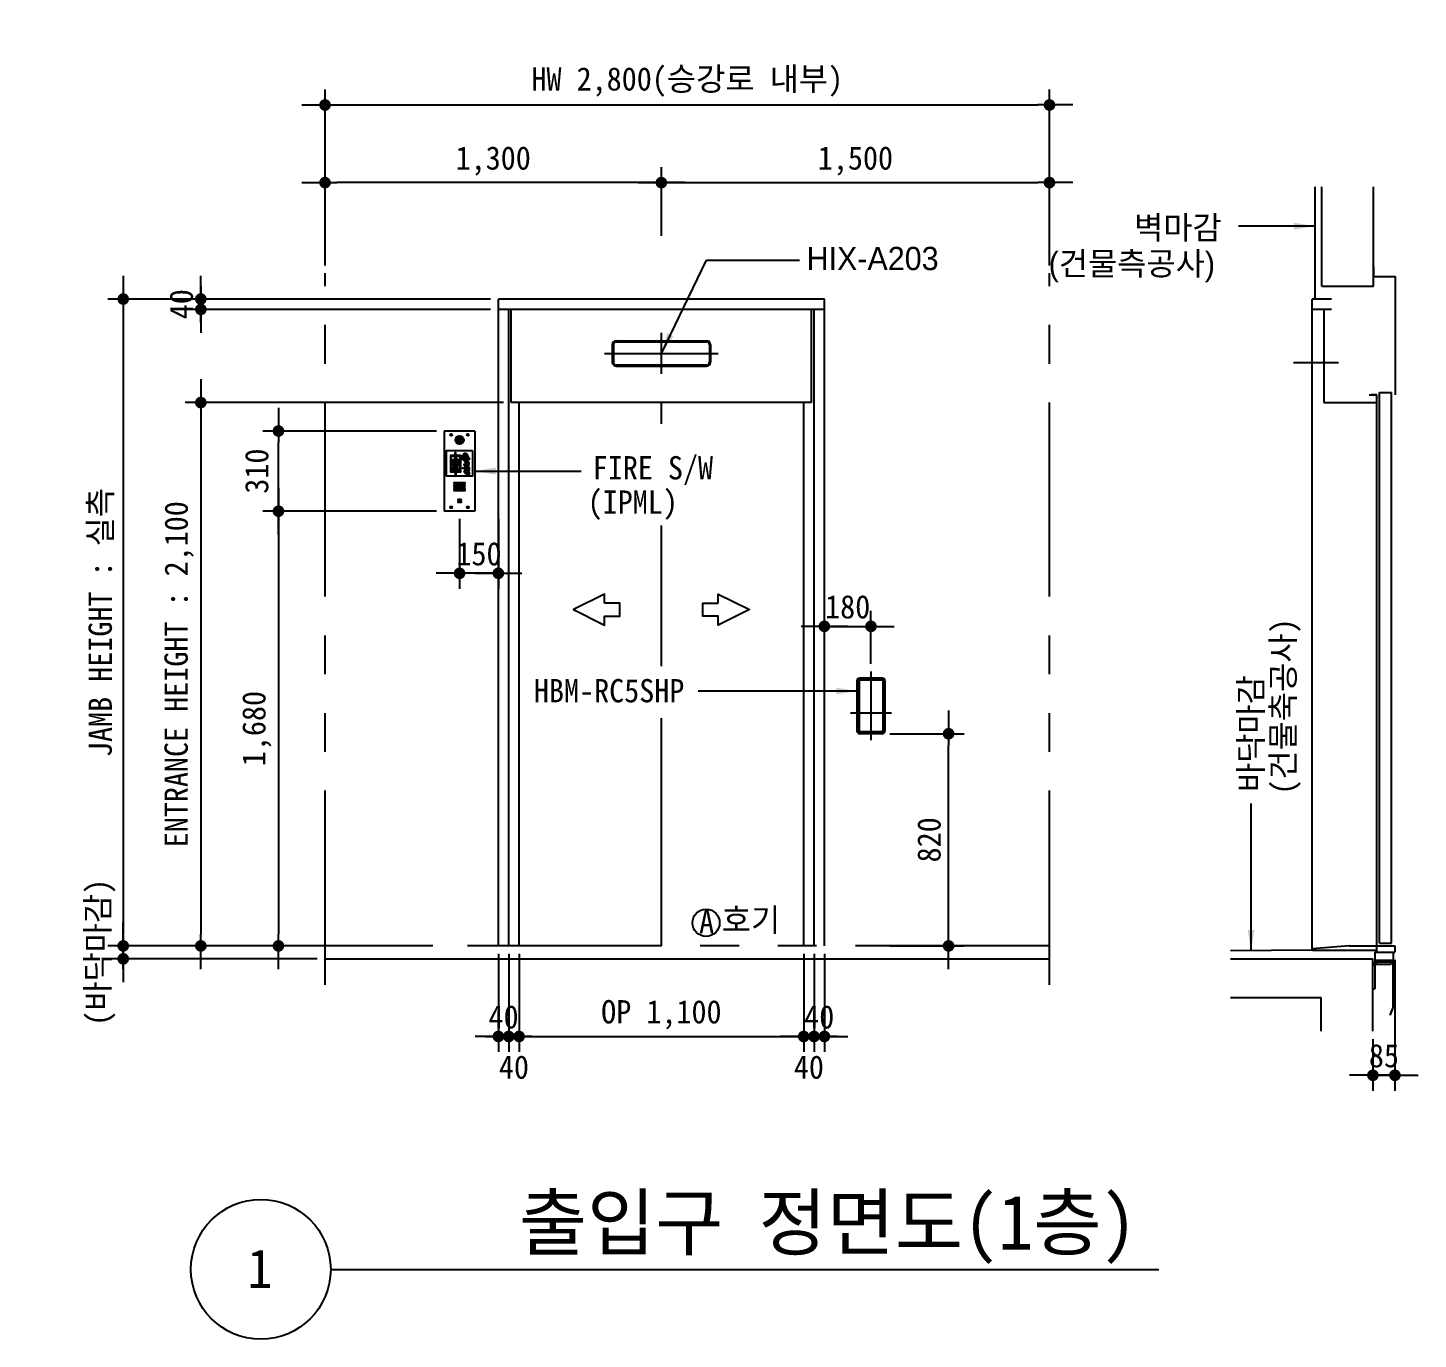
# Model space of a CAD drawing. Extents: x -9109 to 174251, y 57759 to 115528.
# Drawn here: x 41780 to 47154, y 91550 to 96618 of the extents above; entities that cross this region are included whole.
import ezdxf
from ezdxf.enums import TextEntityAlignment as Align

# ---------------------------------------------------------------- set-up
doc = ezdxf.new("R2010")
doc.units = 0
doc.header["$LTSCALE"] = 600
doc.header["$MEASUREMENT"] = 0
doc.linetypes.add('CENTER', pattern=[2, 1.25, -0.25, 0.25, -0.25])
doc.linetypes.add('PHANTOM', pattern=[2.5, 1.25, -0.25, 0.25, -0.25, 0.25, -0.25])
doc.layers.get('0').update_dxf_attribs({"linetype": 'CONTINUOUS'})
for name, color, linetype in [('1', 3, 'CONTINUOUS'), ('3', 1, 'CENTER'), ('4', 6, 'PHANTOM'), ('A-DIMS', 7, 'CONTINUOUS')]:
    doc.layers.add(name, color=color, linetype=linetype)
for name, color, linetype, lineweight in [('A-MKXS-LEAD', 7, 'CONTINUOUS', 25), ('A-XXXX-SYMB', 7, 'CONTINUOUS', 25), ('A-XXXX-TXT1', 3, 'CONTINUOUS', 25), ('A-XXXX-TXT2', 3, 'CONTINUOUS', 25)]:
    doc.layers.add(name, color=color, linetype=linetype, lineweight=lineweight)
doc.styles.add('HY울릉도L', font='')
doc.styles.add('OTIS', font='')
doc.styles.add('굴림', font='')
doc.styles.add('돋움', font='')
doc.styles.add('돋움체', font='')
doc.styles.add('울릉도체', font='')
doc.styles.get('HY울릉도L').set_extended_font_data('Dotum')
doc.styles.get('OTIS').set_extended_font_data('Dotum')
doc.styles.get('굴림').set_extended_font_data('Dotum')
doc.styles.get('돋움').set_extended_font_data('DotumChe')
doc.styles.get('돋움체').set_extended_font_data('DotumChe')
doc.styles.get('울릉도체').set_extended_font_data('Dotum')
doc.dimstyles.new('CDIM', dxfattribs={"dimtxt": 3, "dimasz": 1.5, "dimexe": 2, "dimexo": 1, "dimgap": 1, "dimtad": 1, "dimdec": 0, "dimrnd": 0.5, "dimzin": 0, "dimdsep": 32, "dimlunit": 6, "dimtxsty": 'HY울릉도L', "dimblk1": '_CIDOT', "dimblk2": '_CIDOT', "dimsah": 1, "dimcen": 5.5, "dimclrd": 2, "dimclre": 2, "dimclrt": 7, "dimadec": 0, "dimazin": 0, "dimtfac": 1, "dimtdec": 0, "dimtix": 1, "dimtmove": 2, "dimatfit": 1, "dimldrblk": '_CIDOT', "dimfxl": 1, "dimtolj": 1, "dimtzin": 0, "dimlwd": -1, "dimarcsym": 0})
doc.dimstyles.new('OTIS', dxfattribs={"dimscale": 100, "dimtxt": 2.25, "dimasz": 2, "dimexe": 0.8, "dimexo": 0.8, "dimgap": 0.7, "dimtad": 1, "dimdsep": 46, "dimtxsty": '굴림', "dimblk": 'DOT', "dimcen": 0, "dimclrd": 3, "dimclre": 3, "dimclrt": 3, "dimadec": 0, "dimazin": 0, "dimtfac": 1, "dimtmove": 0, "dimatfit": 3, "dimfxl": 1, "dimtolj": 1, "dimarcsym": 0})
pattern_1 = [(315, (-568.1468, 1569.0215), (0.26516504, 0.26516504), []), (45, (-568.1468, 1569.0215), (-0.26516504, 0.26516504), [])]

# ---------------------------------------------------------------- blocks, each defined once
blk = doc.blocks.new('_CIDOT')
at = {"color": 0, "linetype": 'ByBlock'}
blk.add_line((2, 0), (-1, 0), dxfattribs=at)
at = {"color": 0, "linetype": 'ByBlock', "const_width": 0.5}
blk.add_lwpolyline([(-0.25, 0, 1), (0.25, 0, 1)], format="xyb", close=True, dxfattribs=at)
blk = doc.blocks.new('*D295')
at = {"layer": 'A-DIMS', "lineweight": -2, "transparency": 16777216}
for p, q in [((43568.7, 95569.9), (42088.7, 95569.9)), ((42898.7, 93069.9), (42088.7, 93069.9))]:
    blk.add_line(p, q, dxfattribs=at)
at = {"layer": 'A-DIMS', "transparency": 16777216}
blk.add_line((42148.7, 95524.9), (42148.7, 93114.9), dxfattribs=at)
at = {"layer": 'A-DIMS', "transparency": 16777216, "xscale": 45, "yscale": 45, "zscale": 45}
for p, rotation in [((42148.7, 95569.9), 90), ((42148.7, 93069.9), 270)]:
    blk.add_blockref('_CIDOT', p, dxfattribs=dict(at, rotation=rotation))
at = {"layer": 'A-DIMS', "color": 3, "transparency": 16777216, "insert": (42064.5, 94319.9), "char_height": 90, "attachment_point": 5, "rotation": 90, "style": '돋움체'}
blk.add_mtext('\\A1;JAMB HEIGHT : 실측', dxfattribs=at)
blk = doc.blocks.new('*D296')
at = {"layer": 'A-DIMS', "lineweight": -2, "transparency": 16777216}
for p, q in [((43618.7, 95169.9), (42388.7, 95169.9)), ((42898.7, 93069.9), (42388.7, 93069.9))]:
    blk.add_line(p, q, dxfattribs=at)
at = {"layer": 'A-DIMS', "transparency": 16777216}
blk.add_line((42448.7, 95124.9), (42448.7, 93114.9), dxfattribs=at)
at = {"layer": 'A-DIMS', "transparency": 16777216, "xscale": 45, "yscale": 45, "zscale": 45}
for p, rotation in [((42448.7, 95169.9), 90), ((42448.7, 93069.9), 270)]:
    blk.add_blockref('_CIDOT', p, dxfattribs=dict(at, rotation=rotation))
at = {"layer": 'A-DIMS', "color": 3, "transparency": 16777216, "insert": (42364.9, 94119.9), "char_height": 90, "attachment_point": 5, "rotation": 90, "style": '돋움체'}
blk.add_mtext('\\A1;ENTRANCE HEIGHT : 2,100', dxfattribs=at)
blk = doc.blocks.new('*D297')
at = {"layer": 'A-DIMS', "transparency": 16777216}
for p, q in [((42448.7, 95614.9), (42448.7, 95659.9)), ((42448.7, 95529.9), (42448.7, 95569.9)), ((42448.7, 95484.9), (42448.7, 95439.9))]:
    blk.add_line(p, q, dxfattribs=at)
at = {"layer": 'A-DIMS', "lineweight": -2, "transparency": 16777216}
for p, q in [((43568.7, 95569.9), (42388.7, 95569.9)), ((43568.7, 95529.9), (42388.7, 95529.9))]:
    blk.add_line(p, q, dxfattribs=at)
at = {"layer": 'A-DIMS', "transparency": 16777216, "xscale": 45, "yscale": 45, "zscale": 45}
for p, rotation in [((42448.7, 95529.9), 90), ((42448.7, 95569.9), 270)]:
    blk.add_blockref('_CIDOT', p, dxfattribs=dict(at, rotation=rotation))
at = {"layer": 'A-DIMS', "color": 3, "transparency": 16777216, "insert": (42373.7, 95549.9), "char_height": 90, "attachment_point": 5, "rotation": 90, "style": '돋움체'}
blk.add_mtext('\\A1;40', dxfattribs=at)
blk = doc.blocks.new('*D299')
at = {"layer": 'A-DIMS', "lineweight": -2, "transparency": 16777216}
for p, q in [((42928.7, 95699.9), (42928.7, 96079.9)), ((44228.7, 95813.9), (44228.7, 96079.9))]:
    blk.add_line(p, q, dxfattribs=at)
at = {"layer": 'A-DIMS', "transparency": 16777216}
blk.add_line((44183.7, 96019.9), (42973.7, 96019.9), dxfattribs=at)
at = {"layer": 'A-DIMS', "transparency": 16777216, "xscale": 45, "yscale": 45, "zscale": 45, "rotation": 180}
blk.add_blockref('_CIDOT', (42928.7, 96019.9), dxfattribs=at)
at = {"layer": 'A-DIMS', "transparency": 16777216, "xscale": 45, "yscale": 45, "zscale": 45}
blk.add_blockref('_CIDOT', (44228.7, 96019.9), dxfattribs=at)
at = {"layer": 'A-DIMS', "color": 3, "transparency": 16777216, "insert": (43578.7, 96103.5), "char_height": 90, "attachment_point": 5, "style": '돋움체'}
blk.add_mtext('\\A1;1,300', dxfattribs=at)
blk = doc.blocks.new('*D300')
at = {"layer": 'A-DIMS', "lineweight": -2, "transparency": 16777216}
for p, q in [((44228.7, 95813.9), (44228.7, 96079.9)), ((45728.7, 95699.9), (45728.7, 96079.9))]:
    blk.add_line(p, q, dxfattribs=at)
at = {"layer": 'A-DIMS', "transparency": 16777216}
blk.add_line((44273.7, 96019.9), (45683.7, 96019.9), dxfattribs=at)
at = {"layer": 'A-DIMS', "transparency": 16777216, "xscale": 45, "yscale": 45, "zscale": 45, "rotation": 180}
blk.add_blockref('_CIDOT', (44228.7, 96019.9), dxfattribs=at)
at = {"layer": 'A-DIMS', "transparency": 16777216, "xscale": 45, "yscale": 45, "zscale": 45}
blk.add_blockref('_CIDOT', (45728.7, 96019.9), dxfattribs=at)
at = {"layer": 'A-DIMS', "color": 3, "transparency": 16777216, "insert": (44978.7, 96103.5), "char_height": 90, "attachment_point": 5, "style": '돋움체'}
blk.add_mtext('\\A1;1,500', dxfattribs=at)
blk = doc.blocks.new('*D301')
at = {"layer": 'A-DIMS', "lineweight": -2, "transparency": 16777216}
for p, q in [((42928.7, 95699.9), (42928.7, 96379.9)), ((45728.7, 95699.9), (45728.7, 96379.9))]:
    blk.add_line(p, q, dxfattribs=at)
at = {"layer": 'A-DIMS', "transparency": 16777216}
blk.add_line((42973.7, 96319.9), (45683.7, 96319.9), dxfattribs=at)
at = {"layer": 'A-DIMS', "transparency": 16777216, "xscale": 45, "yscale": 45, "zscale": 45, "rotation": 180}
blk.add_blockref('_CIDOT', (42928.7, 96319.9), dxfattribs=at)
at = {"layer": 'A-DIMS', "transparency": 16777216, "xscale": 45, "yscale": 45, "zscale": 45}
blk.add_blockref('_CIDOT', (45728.7, 96319.9), dxfattribs=at)
at = {"layer": 'A-DIMS', "color": 3, "transparency": 16777216, "insert": (44328.7, 96408.8), "char_height": 90, "attachment_point": 5, "style": '돋움체'}
blk.add_mtext('\\A1;HW 2,800(승강로 내부)', dxfattribs=at)
blk = doc.blocks.new('*D307')
at = {"layer": 'A-DIMS', "lineweight": -2, "transparency": 16777216}
for p, q in [((43678.7, 93039.9), (43678.7, 92659.9)), ((44778.7, 93039.9), (44778.7, 92659.9))]:
    blk.add_line(p, q, dxfattribs=at)
at = {"layer": 'A-DIMS', "transparency": 16777216}
blk.add_line((43723.7, 92719.9), (44733.7, 92719.9), dxfattribs=at)
at = {"layer": 'A-DIMS', "transparency": 16777216, "xscale": 45, "yscale": 45, "zscale": 45, "rotation": 180}
blk.add_blockref('_CIDOT', (43678.7, 92719.9), dxfattribs=at)
at = {"layer": 'A-DIMS', "transparency": 16777216, "xscale": 45, "yscale": 45, "zscale": 45}
blk.add_blockref('_CIDOT', (44778.7, 92719.9), dxfattribs=at)
at = {"layer": 'A-DIMS', "color": 3, "transparency": 16777216, "insert": (44228.7, 92803.8), "char_height": 90, "attachment_point": 5, "style": '돋움체'}
blk.add_mtext('\\A1;OP 1,100', dxfattribs=at)
blk = doc.blocks.new('*D308')
at = {"layer": 'A-DIMS', "lineweight": -2, "transparency": 16777216}
for p, q in [((43598.7, 93039.9), (43598.7, 92659.9)), ((43638.7, 93039.9), (43638.7, 92659.9))]:
    blk.add_line(p, q, dxfattribs=at)
at = {"layer": 'A-DIMS', "transparency": 16777216}
for p, q in [((43553.7, 92719.9), (43508.7, 92719.9)), ((43638.7, 92719.9), (43598.7, 92719.9)), ((43683.7, 92719.9), (43728.7, 92719.9))]:
    blk.add_line(p, q, dxfattribs=at)
at = {"layer": 'A-DIMS', "transparency": 16777216, "xscale": 45, "yscale": 45, "zscale": 45, "rotation": 180}
blk.add_blockref('_CIDOT', (43638.7, 92719.9), dxfattribs=at)
at = {"layer": 'A-DIMS', "transparency": 16777216, "xscale": 45, "yscale": 45, "zscale": 45}
blk.add_blockref('_CIDOT', (43598.7, 92719.9), dxfattribs=at)
at = {"layer": 'A-DIMS', "color": 3, "transparency": 16777216, "insert": (43618.7, 92795), "char_height": 90, "attachment_point": 5, "style": '돋움체'}
blk.add_mtext('\\A1;40', dxfattribs=at)
blk = doc.blocks.new('*D309')
at = {"layer": 'A-DIMS', "lineweight": -2, "transparency": 16777216}
for p, q in [((43638.7, 93039.9), (43638.7, 92659.9)), ((43678.7, 93039.9), (43678.7, 92659.9))]:
    blk.add_line(p, q, dxfattribs=at)
at = {"layer": 'A-DIMS', "transparency": 16777216}
for p, q in [((43593.7, 92719.9), (43548.7, 92719.9)), ((43638.7, 92719.9), (43678.7, 92719.9)), ((43723.7, 92719.9), (43768.7, 92719.9))]:
    blk.add_line(p, q, dxfattribs=at)
at = {"layer": 'A-DIMS', "transparency": 16777216, "xscale": 45, "yscale": 45, "zscale": 45, "rotation": 180}
blk.add_blockref('_CIDOT', (43678.7, 92719.9), dxfattribs=at)
at = {"layer": 'A-DIMS', "transparency": 16777216, "xscale": 45, "yscale": 45, "zscale": 45}
blk.add_blockref('_CIDOT', (43638.7, 92719.9), dxfattribs=at)
at = {"layer": 'A-DIMS', "color": 3, "transparency": 16777216, "insert": (43658.7, 92600.9), "char_height": 90, "attachment_point": 5, "style": '돋움체'}
blk.add_mtext('\\A1;40', dxfattribs=at)
blk = doc.blocks.new('*D310')
at = {"layer": 'A-DIMS', "lineweight": -2, "transparency": 16777216}
for p, q in [((44818.7, 93039.9), (44818.7, 92659.9)), ((44858.7, 93039.9), (44858.7, 92659.9))]:
    blk.add_line(p, q, dxfattribs=at)
at = {"layer": 'A-DIMS', "transparency": 16777216}
for p, q in [((44773.7, 92719.9), (44728.7, 92719.9)), ((44818.7, 92719.9), (44858.7, 92719.9)), ((44903.7, 92719.9), (44948.7, 92719.9))]:
    blk.add_line(p, q, dxfattribs=at)
at = {"layer": 'A-DIMS', "transparency": 16777216, "xscale": 45, "yscale": 45, "zscale": 45, "rotation": 180}
blk.add_blockref('_CIDOT', (44858.7, 92719.9), dxfattribs=at)
at = {"layer": 'A-DIMS', "transparency": 16777216, "xscale": 45, "yscale": 45, "zscale": 45}
blk.add_blockref('_CIDOT', (44818.7, 92719.9), dxfattribs=at)
at = {"layer": 'A-DIMS', "color": 3, "transparency": 16777216, "insert": (44838.7, 92795), "char_height": 90, "attachment_point": 5, "style": '돋움체'}
blk.add_mtext('\\A1;40', dxfattribs=at)
blk = doc.blocks.new('*D311')
at = {"layer": 'A-DIMS', "lineweight": -2, "transparency": 16777216}
for p, q in [((44778.7, 93039.9), (44778.7, 92659.9)), ((44818.7, 93039.9), (44818.7, 92659.9))]:
    blk.add_line(p, q, dxfattribs=at)
at = {"layer": 'A-DIMS', "transparency": 16777216}
for p, q in [((44733.7, 92719.9), (44688.7, 92719.9)), ((44818.7, 92719.9), (44778.7, 92719.9)), ((44863.7, 92719.9), (44908.7, 92719.9))]:
    blk.add_line(p, q, dxfattribs=at)
at = {"layer": 'A-DIMS', "transparency": 16777216, "xscale": 45, "yscale": 45, "zscale": 45, "rotation": 180}
blk.add_blockref('_CIDOT', (44818.7, 92719.9), dxfattribs=at)
at = {"layer": 'A-DIMS', "transparency": 16777216, "xscale": 45, "yscale": 45, "zscale": 45}
blk.add_blockref('_CIDOT', (44778.7, 92719.9), dxfattribs=at)
at = {"layer": 'A-DIMS', "color": 3, "transparency": 16777216, "insert": (44798.7, 92600.9), "char_height": 90, "attachment_point": 5, "style": '돋움체'}
blk.add_mtext('\\A1;40', dxfattribs=at)
blk = doc.blocks.new('*D312')
at = {"layer": 'A-DIMS', "lineweight": -2, "transparency": 16777216}
for p, q in [((45111.7, 93889.9), (45398.7, 93889.9)), ((45111.7, 93069.9), (45398.7, 93069.9))]:
    blk.add_line(p, q, dxfattribs=at)
at = {"layer": 'A-DIMS', "transparency": 16777216}
blk.add_line((45338.7, 93114.9), (45338.7, 93844.9), dxfattribs=at)
at = {"layer": 'A-DIMS', "transparency": 16777216, "xscale": 45, "yscale": 45, "zscale": 45}
for p, rotation in [((45338.7, 93889.9), 90), ((45338.7, 93069.9), 270)]:
    blk.add_blockref('_CIDOT', p, dxfattribs=dict(at, rotation=rotation))
at = {"layer": 'A-DIMS', "color": 3, "transparency": 16777216, "insert": (45263.7, 93479.9), "char_height": 90, "attachment_point": 5, "rotation": 90, "style": '돋움체'}
blk.add_mtext('\\A1;820', dxfattribs=at)
blk = doc.blocks.new('*D315')
at = {"layer": 'A-DIMS', "lineweight": -2, "transparency": 16777216}
for p, q in [((44858.7, 94159.9), (44858.7, 94364.9)), ((45038.7, 94159.9), (45038.7, 94364.9))]:
    blk.add_line(p, q, dxfattribs=at)
at = {"layer": 'A-DIMS', "transparency": 16777216}
for p, q in [((44813.7, 94304.9), (44768.7, 94304.9)), ((44858.7, 94304.9), (45038.7, 94304.9)), ((45083.7, 94304.9), (45128.7, 94304.9))]:
    blk.add_line(p, q, dxfattribs=at)
at = {"layer": 'A-DIMS', "transparency": 16777216, "xscale": 45, "yscale": 45, "zscale": 45}
blk.add_blockref('_CIDOT', (44858.7, 94304.9), dxfattribs=at)
at = {"layer": 'A-DIMS', "transparency": 16777216, "xscale": 45, "yscale": 45, "zscale": 45, "rotation": 180}
blk.add_blockref('_CIDOT', (45038.7, 94304.9), dxfattribs=at)
at = {"layer": 'A-DIMS', "color": 3, "transparency": 16777216, "insert": (44948.7, 94380), "char_height": 90, "attachment_point": 5, "style": '돋움체'}
blk.add_mtext('\\A1;180', dxfattribs=at)
blk = doc.blocks.new('HBM')
for p, q in [((-54, 124), (-54, -69)), ((43, 135), (-43, 135)), ((54, 124), (54, -69)), ((43, -80), (-43, -80))]:
    blk.add_line(p, q)
for centre, start, end in [((-43, 124), 90, 180), ((43, 124), 0, 90), ((-43, -69), 180, 270), ((43, -69), 270, 0)]:
    blk.add_arc(centre, 11, start, end)
at = {"layer": '1'}
for p, q in [((-54, 124.5), (-46, 124.5)), ((-54, 124), (-46, 124)), ((-48, 124), (-48, -69)), ((-46, 124), (-46, -69)), ((43, 129), (-43, 129)), ((43.2, 127), (-43, 127)), ((54, 124.5), (46, 124.5)), ((46, 124), (46, -69)), ((54, 124), (46, 124)), ((48, 124), (48, -69)), ((-54, -69), (-46, -69)), ((-54, -69.5), (-46, -69.5)), ((43, -72), (-43, -72)), ((43, -74), (-43, -74)), ((54, -69), (46, -69)), ((54, -69.5), (46, -69.5))]:
    blk.add_line(p, q, dxfattribs=at)
for centre, radius, start, end in [((-43, 124), 5, 90, 174.2608), ((-43, 124), 3, 90, 180), ((43, 124), 5, 5.7392, 90), ((43, 124), 3, 0, 90), ((-43, -69), 5, 185.7392, 270), ((-43, -69), 3, 180, 270), ((43, -69), 3, 270, 0), ((43, -69), 5, 270, 354.2608)]:
    blk.add_arc(centre, radius, start, end, dxfattribs=at)
at = {"layer": '3'}
for p, q in [((0, 160), (0, -105)), ((79, 0), (-79, 0))]:
    blk.add_line(p, q, dxfattribs=at)
blk = doc.blocks.new('*D240')
at = {"layer": 'A-DIMS', "transparency": 16777216}
for p, q in [((42148.7, 93114.9), (42148.7, 93159.9)), ((42148.7, 93069.9), (42148.7, 93019.9)), ((42148.7, 92974.9), (42148.7, 92929.9))]:
    blk.add_line(p, q, dxfattribs=at)
at = {"layer": 'A-DIMS', "lineweight": -2, "transparency": 16777216}
for p, q in [((42898.7, 93069.9), (42088.7, 93069.9)), ((42898.7, 93019.9), (42088.7, 93019.9))]:
    blk.add_line(p, q, dxfattribs=at)
at = {"layer": 'A-DIMS', "transparency": 16777216, "xscale": 45, "yscale": 45, "zscale": 45}
for p, rotation in [((42148.7, 93069.9), 270), ((42148.7, 93019.9), 90)]:
    blk.add_blockref('_CIDOT', p, dxfattribs=dict(at, rotation=rotation))
at = {"layer": 'A-DIMS', "color": 3, "transparency": 16777216, "insert": (42062.1, 93044.9), "char_height": 90, "attachment_point": 5, "rotation": 90, "style": '돋움체'}
blk.add_mtext('\\A1;(바닥마감)', dxfattribs=at)
blk = doc.blocks.new('방향')
at = {"layer": '1'}
blk.add_lwpolyline([(-220, 25), (-220, 60), (-340, 0), (-220, -60), (-220, -25), (-160, -25), (-160, 25)], close=True, dxfattribs=at)
blk = doc.blocks.new('IPML_SMALL')
h = blk.add_hatch()
h.set_pattern_fill('ANSI37', color=256, scale=3, angle=-90, style=0)
h.set_pattern_definition(pattern_1)
h.paths.add_polyline_path([(38.2, 190.6), (38.2, 181.2), (33.4, 157.6), (39.6, 157.6), (43.4, 176.5), (47.3, 157.6), (53.5, 157.6), (48.7, 181.2), (48.7, 190.6), (52, 179), (55.9, 179), (51.8, 200.2), (45.8, 200.2, 3.652742), (41.1, 200.2), (35, 200.2), (31, 179), (34.9, 179)], flags=0)
h.paths.add_polyline_path([(62.1, 217.1), (46.1, 217.1), (46.1, 220.9), (44.4, 220.9), (44.4, 226.9), (43.4, 226.9), (42.5, 226.9), (42.5, 220.9), (40.7, 220.9), (40.7, 217.1), (24.7, 217.1), (24.7, 150.3), (40.7, 150.3), (40.7, 146.5), (42.5, 146.5), (42.5, 140.5), (43.4, 140.5), (44.4, 140.5), (44.4, 146.5), (46.1, 146.5), (46.1, 150.3), (62.1, 150.3)])
h.paths.add_polyline_path([(58.8, 153.3), (28.2, 153.3), (28.2, 214.2), (58.8, 214.2)], flags=16)
h.paths.add_polyline_path([(55.9, 179), (52, 179), (48.7, 190.6), (48.7, 181.2), (53.5, 157.6), (47.3, 157.6), (43.4, 176.5), (39.6, 157.6), (33.4, 157.6), (38.2, 181.2), (38.2, 190.6), (34.9, 179), (31, 179), (35, 200.2), (41.1, 200.2, -3.652742), (45.8, 200.2), (51.8, 200.2)], flags=0)
h = blk.add_hatch()
h.set_pattern_fill('ANSI37', color=256, scale=3, angle=-90, style=0)
h.set_pattern_definition(pattern_1)
edge = h.paths.add_edge_path()
edge.add_line((75.1, 223.5), (75.1, 221))
edge.add_spline(control_points=[(75.1, 221), (76.2, 221), (78, 221), (80.3, 221.2), (82.4, 221.2), (84.5, 221), (86.1, 219.6), (87.2, 218), (88.3, 215.8), (89.7, 213.4), (91, 211), (92.4, 209.1), (93.3, 207.7), (94.4, 205.7), (95.5, 207.7), (93.2, 209.5), (92.4, 212.5), (90.2, 214.8), (89.9, 217.9), (88.1, 220.4), (85.7, 221.8), (84, 223.2), (80.4, 223.9), (77.6, 223.7), (75.1, 223.5)], knot_values=[0, 0, 0, 0, 16.276134, 26.189432, 34.992554, 48.243174, 56.080839, 66.163283, 77.688084, 92.569201, 106.688234, 119.289815, 126.378482, 135.935157, 138.635888, 154.730507, 169.361035, 185.904732, 200.088633, 214.879592, 229.47119, 241.440684, 246.671202, 283.67757, 283.67757, 283.67757, 283.67757], degree=3, periodic=0)
edge = h.paths.add_edge_path()
edge.add_spline(control_points=[(98.3, 203.5), (96.6, 203.7), (94.4, 204), (92.6, 206.7), (90.5, 208.5), (90.3, 211.4), (88.1, 213.3), (87.3, 215.7), (86.3, 218.4), (83.9, 219.9), (81.1, 219.9), (78.2, 220.3), (75.9, 219.1), (74, 218), (72.3, 216.8), (70.4, 214.5), (68.9, 211.3), (69.1, 207.9), (67.6, 205.1), (64.5, 205.5), (64.8, 204), (64.9, 203.5)], knot_values=[0, 0, 0, 0, 23.235894, 31.695383, 46.327677, 63.827557, 71.113456, 88.068146, 101.389696, 113.10448, 126.738294, 142.982267, 155.853327, 164.584852, 176.17403, 186.923685, 208.75647, 227.369852, 238.201278, 250.994126, 257.911715, 257.911715, 257.911715, 257.911715], degree=3, periodic=0)
edge.add_line((64.9, 203.5), (98.3, 203.5))
h.paths.add_polyline_path([(64.9, 202.7), (64.9, 201.4), (98.3, 201.4), (98.3, 202.7)])
edge = h.paths.add_edge_path()
edge.add_spline(control_points=[(96.4, 188.3), (96, 188.4), (95, 188.7), (93.6, 190.2), (91.9, 192.1), (89.4, 194.7), (89.4, 197.1), (88.2, 198.7), (86.8, 197.3), (87.8, 194.4), (87.5, 191.1), (88.2, 187.5), (90.8, 185.8), (92.4, 183.3), (94.2, 181.3), (95.7, 180.4), (96.4, 180)], knot_values=[0, 0, 0, 0, 6.410618, 14.544557, 30.104409, 46.814656, 64.283894, 67.569966, 70.354795, 87.483136, 108.270944, 121.426216, 138.871281, 152.453797, 166.275381, 178.604096, 178.604096, 178.604096, 178.604096], degree=3, periodic=0)
edge.add_line((96.4, 180), (96.4, 188.3))
edge = h.paths.add_edge_path()
edge.add_spline(control_points=[(95, 175.5), (93.3, 175.5), (90.7, 175.4), (86, 175.9), (83.2, 180), (80.5, 184.7), (81.2, 189.7), (78.9, 193.3), (77.8, 196.2), (75.5, 196.9), (76.5, 199), (79.5, 197.3), (82.6, 196.2), (83.9, 192), (86.2, 188.7), (86.6, 184.3), (89, 181), (92.3, 179), (93.4, 176.7), (95.5, 176.4), (95.3, 175.7), (95, 175.6), (95, 175.5)], knot_values=[0.40284, 0.40284, 0.40284, 0.40284, 25.791657, 38.90688, 69.647022, 93.804999, 118.72233, 140.114447, 156.834523, 163.331585, 168.477101, 183.003579, 201.192315, 219.994825, 243.286897, 261.015594, 284.733934, 301.370704, 316.923159, 322.250551, 324.80923, 326.031079, 326.031079, 326.031079, 326.031079], degree=3, periodic=0)
edge = h.paths.add_edge_path()
edge.add_spline(control_points=[(96.5, 169.5), (95.6, 169.6), (93.3, 169.6), (89.1, 172.2), (83.7, 175.3), (80.6, 178.8), (76.4, 183.6), (76.7, 177.7), (78.9, 174.3), (81.5, 169.4), (86.2, 165.9), (90.8, 162.4), (94.5, 161.6), (96.5, 161.2)], knot_values=[0, 0, 0, 0, 13.937653, 33.449982, 71.815348, 102.431005, 117.803572, 137.449276, 155.309344, 187.016985, 216.03396, 242.860362, 272.403497, 272.403497, 272.403497, 272.403497], degree=3, periodic=0)
edge.add_line((96.5, 161.2), (96.5, 169.5))
edge = h.paths.add_edge_path()
edge.add_spline(control_points=[(96.7, 156), (96.7, 156.4), (96.5, 158.8), (89.5, 155.4), (86.1, 162.2), (82.7, 166.9), (77.7, 168.2), (74.8, 167.4), (71.3, 168), (71.7, 164.6), (79.9, 165.6), (81, 154.4), (88.9, 153.5), (92.9, 154.1), (95.5, 155.4), (96.6, 156)], knot_values=[0, 0, 0, 0, 6.064647, 32.258359, 69.099582, 100.330864, 119.977877, 139.64867, 150.810535, 159.45629, 176.027383, 247.449069, 266.375378, 288.699103, 308.295234, 308.295234, 308.295234, 308.295234], degree=3, periodic=0)
edge.add_line((96.6, 156), (96.7, 156))
edge = h.paths.add_edge_path()
edge.add_line((88.1, 142.5), (96.7, 142.5))
edge.add_line((96.7, 142.5), (96.7, 151.2))
edge.add_line((96.7, 151.2), (85.6, 151.2))
edge.add_spline(control_points=[(85.6, 151.2), (85.2, 151.2), (83.4, 151.6), (80.4, 152.5), (78.9, 155), (75.6, 155.5), (78.2, 151.5), (79.6, 148.6), (83.3, 144.5), (86.5, 143.2), (88.1, 142.5)], knot_values=[0, 0, 0, 0, 6.713954, 26.085433, 44.13966, 50.500321, 63.94654, 87.261502, 113.594539, 139.359184, 139.359184, 139.359184, 139.359184], degree=3, periodic=0)
h = blk.add_hatch()
h.set_pattern_fill('ANSI37', color=256, scale=3, angle=-90, style=0)
h.set_pattern_definition(pattern_1)
h.paths.add_polyline_path([(45.8, 200.2, 3.652742), (41.1, 200.2), (35, 200.2), (31, 179), (34.9, 179), (38.2, 190.6), (38.2, 181.2), (33.4, 157.6), (39.6, 157.6), (43.4, 176.5), (47.3, 157.6), (53.5, 157.6), (48.7, 181.2), (48.7, 190.6), (52, 179), (55.9, 179), (51.8, 200.2)])
for p, q in [((0, 310), (0, 0)), ((118, 310), (0, 310)), ((54.9, 277.6), (56.4, 279.1)), ((54.9, 277.6), (56.8, 270.7)), ((63.3, 277.2), (56.4, 279.1)), ((58.7, 270.2), (56.8, 270.7)), ((58.7, 270.2), (63.8, 275.3)), ((63.3, 277.2), (63.8, 275.3)), ((118, 310), (118, 0)), ((118, 0), (0, 0))]:
    blk.add_line(p, q)
for points in [[(26.2, 293.6), (25.4, 295), (26.2, 296.4), (27.8, 296.4), (28.6, 295), (27.8, 293.6)], [(91.8, 293.6), (92.6, 295), (91.8, 296.4), (90.2, 296.4), (89.4, 295), (90.2, 293.6)], [(109, 235), (109, 135), (9, 135), (9, 235)], [(26.2, 16.4), (25.4, 15), (26.2, 13.6), (27.8, 13.6), (28.6, 15), (27.8, 16.4)], [(91.8, 16.4), (92.6, 15), (91.8, 13.6), (90.2, 13.6), (89.4, 15), (90.2, 16.4)]]:
    blk.add_lwpolyline(points, close=True)
at = {"color": 1, "const_width": 1}
blk.add_lwpolyline([(56.9, 276.4, 1), (57.6, 277.1, 1)], format="xyb", close=True, dxfattribs=at)
for centre, radius in [((27, 295), 3.75), ((59, 275), 16), ((59, 275), 14), ((59, 275), 13.2), ((59, 275), 7.25), ((59, 275), 7), ((91, 295), 3.75), ((39, 110), 1), ((44, 110), 1), ((49, 110), 1), ((54, 110), 1), ((59, 110), 1), ((64, 110), 1), ((69, 110), 1), ((74, 110), 1), ((79, 110), 1), ((39, 105), 1), ((39, 100), 1), ((39, 95), 1), ((39, 90), 1), ((39, 85), 1), ((39, 80), 1), ((44, 105), 1), ((44, 100), 1), ((44, 95), 1), ((44, 90), 1), ((44, 85), 1), ((44, 80), 1), ((49, 105), 1), ((49, 100), 1), ((49, 95), 1), ((49, 90), 1), ((49, 85), 1), ((49, 80), 1), ((54, 105), 1), ((54, 100), 1), ((54, 95), 1), ((54, 90), 1), ((54, 85), 1), ((54, 80), 1), ((59, 105), 1), ((59, 100), 1), ((59, 95), 1), ((59, 90), 1), ((59, 85), 1), ((59, 80), 1), ((64, 105), 1), ((64, 100), 1), ((64, 95), 1), ((64, 90), 1), ((64, 85), 1), ((64, 80), 1), ((69, 105), 1), ((69, 100), 1), ((69, 95), 1), ((69, 90), 1), ((69, 85), 1), ((69, 80), 1), ((74, 105), 1), ((74, 100), 1), ((74, 95), 1), ((74, 90), 1), ((74, 85), 1), ((74, 80), 1), ((79, 105), 1), ((79, 100), 1), ((79, 95), 1), ((79, 90), 1), ((79, 85), 1), ((79, 80), 1), ((27, 15), 3.75), ((54, 45), 1), ((54, 40), 1), ((54, 35), 1), ((59, 45), 1), ((59, 40), 1), ((59, 35), 1), ((64, 45), 1), ((64, 40), 1), ((64, 35), 1), ((91, 15), 3.75)]:
    blk.add_circle(centre, radius)
at = {"color": 1}
blk.add_circle((57.2, 276.8), 1, dxfattribs=at)
at = {"layer": '1'}
for p, q in [((40.7, 217.1), (40.7, 220.9)), ((40.7, 220.9), (42.5, 220.9)), ((42.5, 220.9), (42.5, 226.9)), ((42.5, 226.9), (43.4, 226.9)), ((44.4, 226.9), (43.4, 226.9)), ((44.4, 220.9), (44.4, 226.9)), ((46.1, 220.9), (44.4, 220.9)), ((46.1, 217.1), (46.1, 220.9)), ((75.1, 221), (75.1, 223.5)), ((31, 179), (35, 200.2)), ((34.9, 179), (31, 179)), ((33.4, 157.6), (38.2, 181.2)), ((38.2, 190.6), (34.9, 179)), ((35, 200.2), (41.1, 200.2)), ((38.2, 181.2), (38.2, 190.6)), ((43.4, 176.5), (39.6, 157.6)), ((43.4, 176.5), (47.3, 157.6)), ((51.8, 200.2), (45.8, 200.2)), ((48.7, 181.2), (48.7, 190.6)), ((48.7, 190.6), (52, 179)), ((53.5, 157.6), (48.7, 181.2)), ((55.9, 179), (51.8, 200.2)), ((52, 179), (55.9, 179)), ((64.9, 203.5), (98.3, 203.5)), ((96.4, 180), (96.4, 188.3)), ((96.5, 169.5), (96.5, 161.2)), ((39.6, 157.6), (33.4, 157.6)), ((40.7, 150.3), (40.7, 146.5)), ((40.7, 146.5), (42.5, 146.5)), ((42.5, 146.5), (42.5, 140.5)), ((42.5, 140.5), (43.4, 140.5)), ((44.4, 140.5), (43.4, 140.5)), ((46.1, 146.5), (44.4, 146.5)), ((44.4, 146.5), (44.4, 140.5)), ((46.1, 150.3), (46.1, 146.5)), ((47.3, 157.6), (53.5, 157.6)), ((85.6, 151.2), (96.7, 151.2)), ((96.7, 142.5), (88.1, 142.5)), ((96.6, 156), (96.7, 156)), ((96.7, 151.2), (96.7, 142.5))]:
    blk.add_line(p, q, dxfattribs=at)
for points in [[(40.7, 150.3), (24.7, 150.3), (24.7, 217.1), (40.7, 217.1)], [(46.1, 217.1), (62.1, 217.1), (62.1, 150.3), (46.1, 150.3)]]:
    blk.add_lwpolyline(points, dxfattribs=at)
for points in [[(58.8, 214.2), (58.8, 153.3), (28.2, 153.3), (28.2, 214.2)], [(98.3, 201.4), (98.3, 202.7), (64.9, 202.7), (64.9, 201.4)]]:
    blk.add_lwpolyline(points, close=True, dxfattribs=at)
blk.add_arc((43.4, 204.2), 4.64, 300.6211, 239.3789, dxfattribs=at)
for points in [[(64.9, 203.5), (64.9, 204.9), (67.3, 205.6), (68.6, 207.4), (69.2, 211), (70.9, 215), (72.3, 216.7), (74.2, 218.1), (75.7, 218.9), (78.1, 219.9), (81.3, 219.9), (84, 219.6), (86, 218.3), (87.2, 215.9), (88.7, 212.9), (89.7, 211.8), (91, 208.5), (92.8, 206.3), (93.9, 205), (98.3, 203.5)], [(96.6, 156), (93.1, 154.4), (88.6, 153.7), (84.9, 154.4), (75, 164.6), (71.8, 165.6), (71.7, 167.3), (73.9, 167.7), (77.8, 167.9), (81.6, 166.8), (85.8, 162.2), (91.3, 157.3), (96.5, 157.2), (96.7, 156)], [(96.5, 161.2), (90.8, 162.8), (86.3, 165.8), (82, 169.6), (78.4, 174.9), (76.9, 178.1), (77.2, 182.1), (79.5, 180.1), (83.8, 175.7), (90.2, 171.5), (93.7, 169.8), (96.5, 169.5)], [(96.4, 180), (94.4, 181.4), (92.5, 183.4), (90.8, 185.5), (88.4, 188), (87.7, 190.5), (87.5, 194.7), (87.7, 198.1), (88.1, 198.5), (88.6, 198), (89.8, 194.8), (91.9, 192.1), (94, 189.8), (95.2, 188.7), (96.4, 188.3)]]:
    blk.add_spline(points, degree=3, dxfattribs=at)
for points, knots in [([(75.1, 221), (76.2, 221), (78, 221), (80.3, 221.2), (82.4, 221.2), (84.5, 221), (86.1, 219.6), (87.2, 218), (88.3, 215.8), (89.7, 213.4), (91, 211), (92.4, 209.1), (93.3, 207.7), (94.4, 205.7), (95.5, 207.7), (93.2, 209.5), (92.4, 212.5), (90.2, 214.8), (89.9, 217.9), (88.1, 220.4), (85.7, 221.8), (84, 223.2), (80.4, 223.9), (77.6, 223.7), (75.1, 223.5)], [0, 0, 0, 0, 16.276134, 26.189432, 34.992554, 48.243174, 56.080839, 66.163283, 77.688084, 92.569201, 106.688234, 119.289815, 126.378482, 135.935157, 138.635888, 154.730507, 169.361035, 185.904732, 200.088633, 214.879592, 229.47119, 241.440684, 246.671202, 283.67757, 283.67757, 283.67757, 283.67757]), ([(95, 175.5), (93.3, 175.5), (90.7, 175.4), (86, 175.9), (83.2, 180), (80.5, 184.7), (81.2, 189.7), (78.9, 193.3), (77.8, 196.2), (75.5, 196.9), (76.5, 199), (79.5, 197.3), (82.6, 196.2), (83.9, 192), (86.2, 188.7), (86.6, 184.3), (89, 181), (92.3, 179), (93.4, 176.7), (95.5, 176.4), (95.3, 175.7), (95, 175.6), (95, 175.5)], [0.40284, 0.40284, 0.40284, 0.40284, 25.791657, 38.90688, 69.647022, 93.804999, 118.72233, 140.114447, 156.834523, 163.331585, 168.477101, 183.003579, 201.192315, 219.994825, 243.286897, 261.015594, 284.733934, 301.370704, 316.923159, 322.250551, 324.80923, 326.031079, 326.031079, 326.031079, 326.031079]), ([(88.1, 142.5), (86.5, 143.2), (83.3, 144.5), (79.6, 148.6), (78.2, 151.5), (75.6, 155.5), (78.9, 155), (80.4, 152.5), (83.4, 151.6), (85.2, 151.2), (85.6, 151.2)], [0, 0, 0, 0, 25.764645, 52.097682, 75.412644, 88.858863, 95.219524, 113.273751, 132.64523, 139.359184, 139.359184, 139.359184, 139.359184])]:
    blk.add_open_spline(points, degree=3, knots=knots, dxfattribs=at)
at = {"style": '울릉도체'}
for s, rotation, p in [('0', 45, (51.8, 282.2)), ('1', 315, (66.2, 282.2))]:
    blk.add_text(s, height=3, rotation=rotation, dxfattribs=at).set_placement(p, align=Align.MIDDLE)
blk = doc.blocks.new('*D242')
at = {"layer": 'A-DIMS', "lineweight": -2, "transparency": 16777216}
for p, q in [((43359.7, 94749.9), (42688.7, 94749.9)), ((43345.7, 93069.9), (42688.7, 93069.9))]:
    blk.add_line(p, q, dxfattribs=at)
at = {"layer": 'A-DIMS', "transparency": 16777216}
blk.add_line((42748.7, 94704.9), (42748.7, 93114.9), dxfattribs=at)
at = {"layer": 'A-DIMS', "transparency": 16777216, "xscale": 45, "yscale": 45, "zscale": 45}
for p, rotation in [((42748.7, 94749.9), 90), ((42748.7, 93069.9), 270)]:
    blk.add_blockref('_CIDOT', p, dxfattribs=dict(at, rotation=rotation))
at = {"layer": 'A-DIMS', "color": 3, "transparency": 16777216, "insert": (42665.2, 93909.9), "char_height": 90, "attachment_point": 5, "rotation": 90, "style": '돋움체'}
blk.add_mtext('\\A1;1,680', dxfattribs=at)
blk = doc.blocks.new('*D243')
at = {"layer": 'A-DIMS', "lineweight": -2, "transparency": 16777216}
for p, q in [((43359.7, 95059.9), (42688.7, 95059.9)), ((43359.7, 94749.9), (42688.7, 94749.9))]:
    blk.add_line(p, q, dxfattribs=at)
at = {"layer": 'A-DIMS', "transparency": 16777216}
blk.add_line((42748.7, 94794.9), (42748.7, 95014.9), dxfattribs=at)
at = {"layer": 'A-DIMS', "transparency": 16777216, "xscale": 45, "yscale": 45, "zscale": 45}
for p, rotation in [((42748.7, 95059.9), 90), ((42748.7, 94749.9), 270)]:
    blk.add_blockref('_CIDOT', p, dxfattribs=dict(at, rotation=rotation))
at = {"layer": 'A-DIMS', "color": 3, "transparency": 16777216, "insert": (42665.2, 94904.9), "char_height": 90, "attachment_point": 5, "rotation": 90, "style": '돋움체'}
blk.add_mtext('\\A1;310', dxfattribs=at)
blk = doc.blocks.new('*D246')
at = {"layer": 'A-DIMS', "lineweight": -2, "transparency": 16777216}
for p, q in [((43448.7, 94719.9), (43448.7, 94449.9)), ((43598.7, 94719.9), (43598.7, 94449.9))]:
    blk.add_line(p, q, dxfattribs=at)
at = {"layer": 'A-DIMS', "transparency": 16777216}
for p, q in [((43403.7, 94509.9), (43358.7, 94509.9)), ((43598.7, 94509.9), (43448.7, 94509.9)), ((43643.7, 94509.9), (43688.7, 94509.9))]:
    blk.add_line(p, q, dxfattribs=at)
at = {"layer": 'A-DIMS', "transparency": 16777216, "xscale": 45, "yscale": 45, "zscale": 45}
blk.add_blockref('_CIDOT', (43448.7, 94509.9), dxfattribs=at)
at = {"layer": 'A-DIMS', "transparency": 16777216, "xscale": 45, "yscale": 45, "zscale": 45, "rotation": 180}
blk.add_blockref('_CIDOT', (43598.7, 94509.9), dxfattribs=at)
at = {"layer": 'A-DIMS', "color": 3, "transparency": 16777216, "insert": (43523.7, 94585), "char_height": 90, "attachment_point": 5, "style": '돋움체'}
blk.add_mtext('\\A1;150', dxfattribs=at)
blk = doc.blocks.new('*D273')
at = {"layer": 'A-DIMS', "lineweight": -2, "transparency": 16777216}
for p, q in [((47063.7, 93016.2), (47063.7, 92509.9)), ((46978.7, 92709.9), (46978.7, 92509.9))]:
    blk.add_line(p, q, dxfattribs=at)
at = {"layer": 'A-DIMS', "transparency": 16777216}
for p, q in [((46933.7, 92569.9), (46888.7, 92569.9)), ((47063.7, 92569.9), (46978.7, 92569.9)), ((47108.7, 92569.9), (47153.7, 92569.9))]:
    blk.add_line(p, q, dxfattribs=at)
at = {"layer": 'A-DIMS', "transparency": 16777216, "xscale": 45, "yscale": 45, "zscale": 45}
blk.add_blockref('_CIDOT', (46978.7, 92569.9), dxfattribs=at)
at = {"layer": 'A-DIMS', "transparency": 16777216, "xscale": 45, "yscale": 45, "zscale": 45, "rotation": 180}
blk.add_blockref('_CIDOT', (47063.7, 92569.9), dxfattribs=at)
at = {"layer": 'A-DIMS', "color": 3, "transparency": 16777216, "insert": (47021.2, 92645), "char_height": 90, "attachment_point": 5, "style": '돋움체'}
blk.add_mtext('\\A1;85', dxfattribs=at)

msp = doc.modelspace()

# ---------------------------------------------------------------- linework, layer by layer
for p, q in [((46780.7, 95619.9), (46780.7, 96003.1)), ((46980.7, 95619.9), (46980.7, 96003.1)), ((46982.7, 95655.3), (46982.7, 95695.8)), ((47009.9, 95655.3), (46982.7, 95655.3)), ((46989.5, 95657.4), (47065.7, 95657.4)), ((47065.7, 95199.8), (47065.7, 95657.4)), ((46780.7, 95619.9), (46980.7, 95619.9)), ((43598.7, 93069.9), (43598.7, 95569.9)), ((44858.7, 95569.9), (43598.7, 95569.9)), ((44858.7, 93069.9), (44858.7, 95569.9)), ((46743.7, 93052.9), (46743.7, 95569.9)), ((46818.7, 95569.9), (46743.7, 95569.9)), ((44858.7, 95529.9), (43598.7, 95529.9)), ((43638.7, 93069.9), (43638.7, 95529.9)), ((43648.7, 95169.9), (43648.7, 95529.9)), ((44808.7, 95169.9), (44808.7, 95529.9)), ((44818.7, 93069.9), (44818.7, 95529.9)), ((46818.7, 95529.9), (46744, 95529.9)), ((46788.7, 95529.9), (46788.7, 95169.9)), ((44808.7, 95169.9), (43648.7, 95169.9)), ((43678.7, 93069.9), (43678.7, 95169.9)), ((44228.7, 95087.5), (44228.7, 95169.9)), ((44778.7, 93069.9), (44778.7, 95169.9)), ((46788.7, 95169.9), (46993.7, 95169.9)), ((46963.7, 95199.9), (46993.7, 95199.9)), ((46993.7, 95199.9), (46971.7, 95199.9)), ((46993.7, 93046.2), (46993.7, 95199.9)), ((47003.7, 93080.9), (47003.7, 95208.9)), ((47003.7, 95208.9), (47050.7, 95208.9)), ((47003.7, 95208.9), (47050.7, 95208.9)), ((47050.7, 93080.9), (47050.7, 95208.9)), ((44228.7, 94151.2), (44228.7, 94694.9)), ((44228.7, 93069.9), (44228.7, 93949.9)), ((46744.8, 93054), (46993.7, 93054)), ((46993.7, 93069.9), (47063.7, 93069.9)), ((47057.5, 93046.2), (47057.5, 93007.8)), ((42928.7, 93019.9), (45728.7, 93019.9)), ((46428.7, 93019.9), (46978.7, 93019.9)), ((46978.7, 92739.9), (46978.7, 93019.9)), ((46985.9, 93007.8), (47057.5, 93007.8)), ((46986.7, 92991.8), (46986.7, 92904.1)), ((46994.7, 92999.8), (47049.3, 92999.8)), ((47056.3, 93007.8), (47056.3, 92834)), ((47057.5, 93007.8), (47057.5, 92834)), ((46428.7, 92869.9), (46778.7, 92869.9)), ((46778.7, 92739.9), (46778.7, 92869.9)), ((46978.7, 92904.1), (46986.7, 92904.1)), ((47056.4, 92834.5), (47044.1, 92804)), ((47057.5, 92834), (47045.2, 92803.5)), ((47045.2, 92803.5), (47044.1, 92804))]:
    msp.add_line(p, q)
at = {"color": 7}
for p, q in [((47003.7, 93080.9), (47050.7, 93080.9)), ((46985.9, 93046.2), (46985.9, 93007.8)), ((46985.9, 93046.2), (47063.7, 93046.2)), ((46991, 93069.9), (46993.7, 93069.9)), ((47063.7, 93069.9), (47063.7, 93046.2)), ((46985.9, 93015.4), (47057.5, 93015.4)), ((47049.3, 93007.8), (47049.3, 92999.8))]:
    msp.add_line(p, q, dxfattribs=at)
for radius in [16, 8]:
    msp.add_arc((46994.7, 92991.8), radius, 90, 180)
at = {"layer": '1'}
for p, q in [((44038.7, 95393.9), (44038.7, 95325.9)), ((44043.2, 95393.9), (44043.2, 95325.9)), ((44053.7, 95408.9), (44403.7, 95408.9)), ((44053.7, 95404.4), (44403.7, 95404.4)), ((44414.2, 95393.9), (44414.2, 95325.9)), ((44418.7, 95393.9), (44418.7, 95325.9)), ((44053.7, 95315.4), (44403.7, 95315.4)), ((44053.7, 95310.9), (44403.7, 95310.9))]:
    msp.add_line(p, q, dxfattribs=at)
msp.add_circle((44401.4, 93159.2), 52.5, dxfattribs=at)
for centre, radius, start, end in [((44053.7, 95393.9), 15, 90, 180), ((44053.7, 95393.9), 10.5, 90, 180), ((44403.7, 95393.9), 15, 0, 90), ((44403.7, 95393.9), 10.5, 0, 90), ((44053.7, 95325.9), 15, 180, 270), ((44053.7, 95325.9), 10.5, 180, 270), ((44403.7, 95325.9), 15, 270, 0), ((44403.7, 95325.9), 10.5, 270, 0)]:
    msp.add_arc(centre, radius, start, end, dxfattribs=at)
at = {"layer": '3'}
for p, q in [((44228.7, 95280.9), (44228.7, 95438.9)), ((44008.7, 95359.9), (44448.7, 95359.9)), ((46846, 95323.6), (46671.2, 95323.6))]:
    msp.add_line(p, q, dxfattribs=at)
at = {"layer": '4'}
for p, q in [((46754, 96003.1), (46754, 95569.9)), ((42928.7, 92919.9), (42928.7, 95669.9)), ((45728.7, 92919.9), (45728.7, 95669.9)), ((45728.7, 93069.9), (42928.7, 93069.9)), ((46743.7, 93052.9), (46428.7, 93051.4)), ((46886.7, 93069.9), (46744.8, 93058.1)), ((46886.7, 93069.9), (46993.7, 93069.9))]:
    msp.add_line(p, q, dxfattribs=at)
at = {"layer": 'A-MKXS-LEAD'}
msp.add_line((44403.2, 95719.9), (44762.2, 95719.9), dxfattribs=at)
at = {"layer": 'A-XXXX-SYMB'}
msp.add_line((42950.5, 91819.9), (46151.2, 91819.9), dxfattribs=at)
msp.add_circle((42680.5, 91819.9), 270, dxfattribs=at)

# ---------------------------------------------------------------- block references
for name, p in [('IPML_SMALL', (43389.7, 94749.9)), ('HBM', (45038.7, 93969.9))]:
    msp.add_blockref(name, p)
at = {"layer": '1'}
msp.add_blockref('방향', (44228.7, 94369.9), dxfattribs=at)
at = {"layer": '1', "xscale": -1}
msp.add_blockref('방향', (44228.7, 94369.9), dxfattribs=at)

# ---------------------------------------------------------------- texts
at = {"layer": '1', "style": 'OTIS'}
for s, p in [('벽마감', (46055.5, 95801.2)), ('(건물측공사)', (45725.4, 95662.2))]:
    msp.add_text(s, height=90, dxfattribs=at).set_placement(p)
at = {"layer": '1', "color": 3, "style": 'OTIS'}
msp.add_text('HIX-A203', height=90, dxfattribs=at).set_placement((44789.7, 95681.7))
at = {"layer": 'A-XXXX-TXT1', "style": '돋움체'}
msp.add_text('출입구 정면도(1층)', height=210, dxfattribs=at).set_placement((46065.4, 91833.5), align=Align.BOTTOM_RIGHT)
msp.add_text('1', height=150, dxfattribs=at).set_placement((42677, 91823.2), align=Align.MIDDLE)
at = {"layer": 'A-XXXX-TXT2', "style": '돋움'}
for s, p in [('FIRE S/W', (43963.2, 94872.7)), ('(IPML)', (43943.5, 94740.4)), ('HBM-RC5SHP', (43736, 94011.3)), ('호기', (44462.1, 93125.7))]:
    msp.add_text(s, height=90, dxfattribs=at).set_placement(p)
for s, p in [('(건물축공사)', (46676.3, 93654.5)), ('바닥마감', (46551.7, 93664.4))]:
    msp.add_text(s, height=90, rotation=90, dxfattribs=at).set_placement(p)
msp.add_text('A', height=90, dxfattribs=at).set_placement((44403.6, 93163.5), align=Align.MIDDLE_CENTER)

# ---------------------------------------------------------------- dimensions: what is measured, and where the dimension line sits
at = {"layer": 'A-DIMS'}
for base, p1, p2, text, picture, middle in [((45728.7, 96319.9), (42928.7, 95669.9), (45728.7, 95669.9), 'HW <>(승강로 내부)', '*D301', (44328.7, 96408.8)), ((44778.7, 92719.9), (43678.7, 93069.9), (44778.7, 93069.9), 'OP <>', '*D307', (44228.7, 92803.8))]:
    dim = msp.add_linear_dim(base=base, p1=p1, p2=p2, text=text, dimstyle='CDIM', override={"dimscale": 30, "dimtxsty": '돋움체', "dimclrd": 256, "dimclre": 256, "dimclrt": 3}, dxfattribs=at)
    dim.commit()
    dim.dimension.update_dxf_attribs({"geometry": picture, "text_midpoint": middle})
for base, p1, p2, picture, middle in [((42928.7, 96019.9), (44228.7, 95783.9), (42928.7, 95669.9), '*D299', (43578.7, 96103.5)), ((45038.7, 94304.9), (44858.7, 94129.9), (45038.7, 94129.9), '*D315', (44948.7, 94380)), ((43598.7, 92719.9), (43638.7, 93069.9), (43598.7, 93069.9), '*D308', (43618.7, 92795)), ((46978.7, 92569.9), (47063.7, 93046.2), (46978.7, 92739.9), '*D273', (47021.2, 92645))]:
    dim = msp.add_linear_dim(base=base, p1=p1, p2=p2, dimstyle='CDIM', override={"dimscale": 30, "dimtxsty": '돋움체', "dimclrd": 256, "dimclre": 256, "dimclrt": 3}, dxfattribs=at)
    dim.commit()
    dim.dimension.update_dxf_attribs({"geometry": picture, "text_midpoint": middle})
for base, p1, p2, angle, picture, middle in [((45728.7, 96019.9), (44228.7, 95783.9), (45728.7, 95669.9), 180, '*D300', (44978.7, 96103.5)), ((42448.7, 95569.9), (43598.7, 95529.9), (43598.7, 95569.9), 90, '*D297', (42373.7, 95549.9)), ((42748.7, 93069.9), (43389.7, 94749.9), (43375.7, 93069.9), 90, '*D242', (42665.2, 93909.9)), ((43448.7, 94509.9), (43598.7, 94749.9), (43448.7, 94749.9), 180, '*D246', (43523.7, 94585)), ((45338.7, 93889.9), (45081.7, 93069.9), (45081.7, 93889.9), 90, '*D312', (45263.7, 93479.9)), ((44858.7, 92719.9), (44818.7, 93069.9), (44858.7, 93069.9), 180, '*D310', (44838.7, 92795))]:
    dim = msp.add_linear_dim(base=base, p1=p1, p2=p2, angle=angle, dimstyle='CDIM', override={"dimscale": 30, "dimtxsty": '돋움체', "dimclrd": 256, "dimclre": 256, "dimclrt": 3}, dxfattribs=at)
    dim.commit()
    dim.dimension.update_dxf_attribs({"geometry": picture, "text_midpoint": middle})
for base, p1, p2, text, picture, middle in [((42148.7, 93069.9), (43598.7, 95569.9), (42928.7, 93069.9), 'JAMB HEIGHT : 실측', '*D295', (42064.5, 94319.9)), ((42448.7, 93069.9), (43648.7, 95169.9), (42928.7, 93069.9), 'ENTRANCE HEIGHT : <>', '*D296', (42364.9, 94119.9)), ((42148.7, 93019.9), (42928.7, 93069.9), (42928.7, 93019.9), '(바닥마감)', '*D240', (42062.1, 93044.9))]:
    dim = msp.add_linear_dim(base=base, p1=p1, p2=p2, angle=90, text=text, dimstyle='CDIM', override={"dimscale": 30, "dimtxsty": '돋움체', "dimclrd": 256, "dimclre": 256, "dimclrt": 3}, dxfattribs=at)
    dim.commit()
    dim.dimension.update_dxf_attribs({"geometry": picture, "text_midpoint": middle})
for base, p1, p2, angle, picture, middle in [((42748.7, 95059.9), (43389.7, 94749.9), (43389.7, 95059.9), 90, '*D243', (42665.2, 94904.9)), ((44778.7, 92719.9), (44818.7, 93069.9), (44778.7, 93069.9), 180, '*D311', (44798.7, 92600.9))]:
    dim = msp.add_linear_dim(base=base, p1=p1, p2=p2, angle=angle, dimstyle='CDIM', override={"dimscale": 30, "dimtxsty": '돋움체', "dimclrd": 256, "dimclre": 256, "dimclrt": 3}, dxfattribs=at)
    dim.commit()
    dim.dimension.update_dxf_attribs({"geometry": picture, "text_midpoint": middle, "dimtype": 160})
dim = msp.add_linear_dim(base=(43678.7, 92719.9), p1=(43638.7, 93069.9), p2=(43678.7, 93069.9), dimstyle='CDIM', override={"dimscale": 30, "dimtxsty": '돋움체', "dimclrd": 256, "dimclre": 256, "dimclrt": 3}, dxfattribs=at)
dim.commit()
dim.dimension.update_dxf_attribs({"geometry": '*D309', "text_midpoint": (43658.7, 92600.9), "dimtype": 160})

# ---------------------------------------------------------------- leaders
at = {"layer": 'A-MKXS-LEAD'}
for points in [[(46754, 95851.6), (46459.8, 95851.6)], [(44228.7, 95359.9), (44403.2, 95719.9)], [(43507.7, 94904.9), (43919.2, 94904.9)], [(46507.6, 93051.9), (46507.6, 93620.5)]]:
    msp.add_leader(points, dimstyle='OTIS', override={"dimscale": 40, "dimtad": 0, "dimtxsty": 'OTIS', "dimclrd": 256, "dimatfit": 0}, dxfattribs=at)
at = {"layer": 'A-MKXS-LEAD', "annotation_type": 0, "has_hookline": 1, "hookline_direction": 1}
msp.add_leader([(44984.7, 94054.8), (44370.3, 94054.8)], dimstyle='OTIS', override={"dimscale": 40, "dimtad": 0, "dimtxsty": 'OTIS', "dimclrd": 256, "dimatfit": 0}, dxfattribs=at)

doc.saveas('drawing.dxf')
